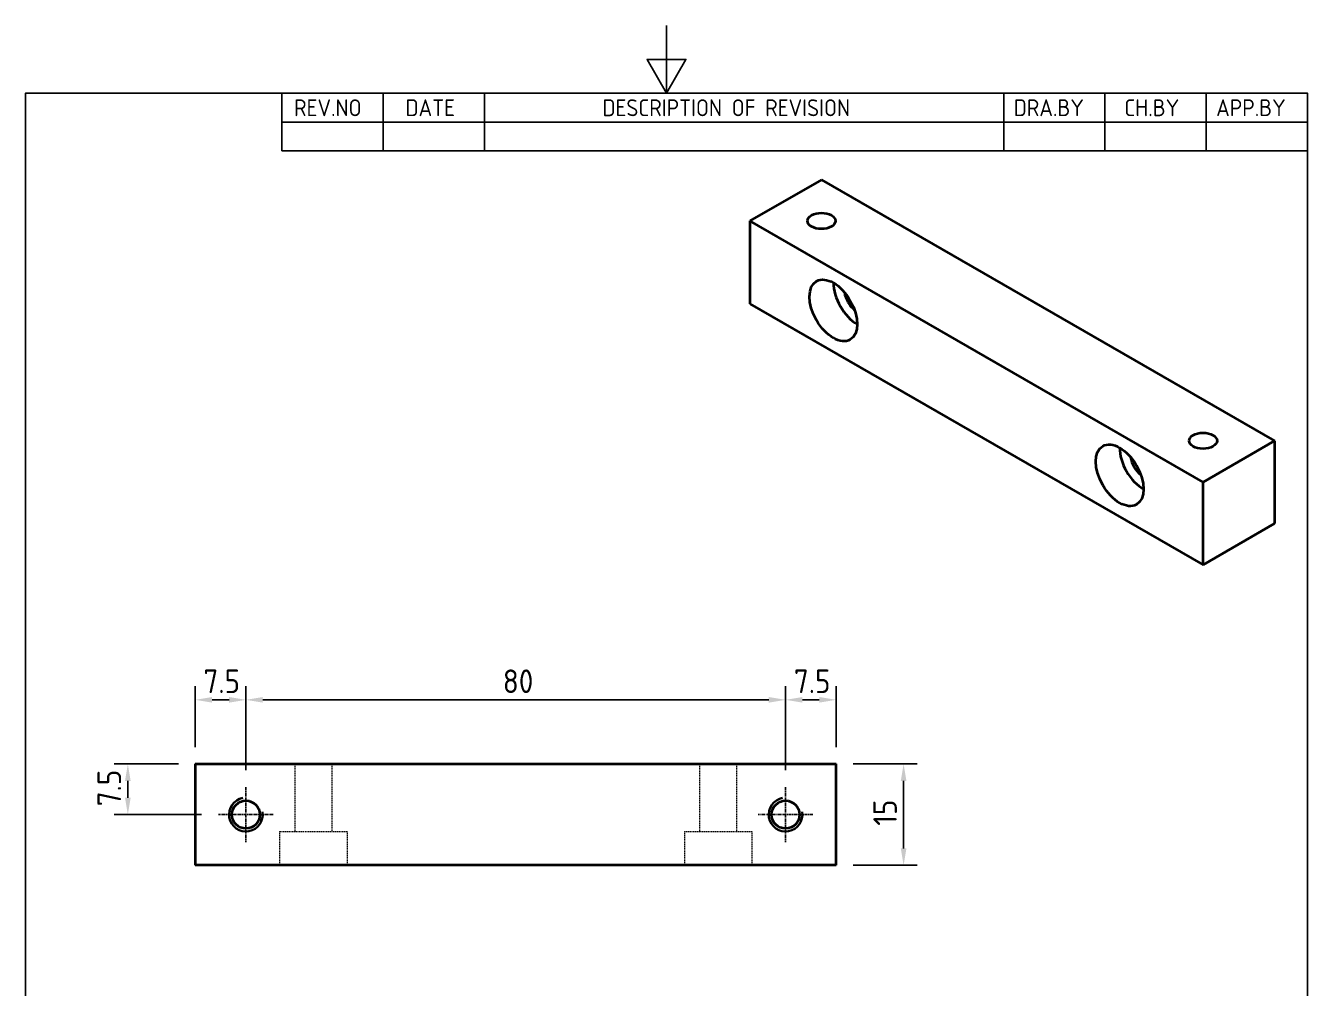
# Model space of a CAD drawing. Header units: millimetres. Extents: x 0 to 210, y 0 to 297.
# Drawn here: x 10 to 200, y 154.4 to 297 of the extents above; entities that cross this region are included whole.
import ezdxf

# ---------------------------------------------------------------- set-up
doc = ezdxf.new("R2010")
doc.units = ezdxf.units.MM
doc.linetypes.add('CHAIN', pattern=[0.7087, 0.4724, -0.0591, 0.1181, -0.0591])
doc.linetypes.add('DASHED', pattern=[0.2067, 0.1654, -0.0413])
doc.layers.get('0').update_dxf_attribs({"color": 3, "lineweight": 25, "true_color": 0x00ff00})
for name, color, linetype, lineweight, true_color in [('가려진 것(ISO)', 2, 'DASHED', 18, 0xffff00), ('가시적인 것(ISO)', 3, 'Continuous', 40, 0x00ff00), ('가시적인 좁은 것(ISO)', 3, 'Continuous', 35, 0x00ff00), ('기호(ISO)', 5, 'Continuous', 25, 0x0000ff), ('중심 표식(ISO)', 1, 'Continuous', 25, 0xff0000), ('치수(ISO)', 2, 'Continuous', 25, 0xffff00)]:
    doc.layers.add(name, color=color, linetype=linetype, lineweight=lineweight, true_color=true_color)
doc.layers.add('경계(ISO)', color=7, linetype='Continuous', lineweight=25)
doc.styles.add('ISO ProportionalPSTEK', font='isocp.shx')
doc.styles.add('치수 텍스트_PSTEK_POSCO', font='isocp.shx')
doc.dimstyles.new('치수_PSTEK_POSCO', dxfattribs={"dimtxt": 3.5, "dimasz": 2.5, "dimexe": 2, "dimexo": 2.5, "dimgap": 1, "dimtad": 1, "dimrnd": 1e-08, "dimdsep": 46, "dimtxsty": '치수 텍스트_PSTEK_POSCO', "dimcen": 0.09, "dimdle": 10, "dimclrd": 7, "dimclre": 7, "dimclrt": 2, "dimadec": 1, "dimazin": 2, "dimtfac": 1, "dimtmove": 0, "dimatfit": 3, "dimfxl": 1, "dimtolj": 1, "dimlwd": -1, "dimlwe": -1, "dimarcsym": 0})

# ---------------------------------------------------------------- blocks, each defined once
blk = doc.blocks.new('경계 Default Border')
at = {"layer": '경계(ISO)', "flags": 128}
for points in [[(105, 297.0000076293945), (105, 287.0000076293945), (102.1132469177246, 292.0000076293945), (107.8867530822754, 292.0000076293945), (105, 287.0000076293945)], [(10, 10), (10, 287.0000076293945), (200, 287.0000076293945), (200, 10), (10, 10)]]:
    blk.add_lwpolyline(points, dxfattribs=at)
blk = doc.blocks.new('리비전 내역')
at = {"layer": '기호(ISO)'}
for p, q in [((48.00000000000001, 287.0000076293945), (200, 287.0000076293945)), ((48.00000000000001, 287.0000076293945), (48.00000000000001, 282.7200076293945)), ((63.00000000000001, 287.0000076293945), (63.00000000000001, 282.7200076293945)), ((78, 287.0000076293945), (78, 282.7200076293945)), ((155, 287.0000076293945), (155, 282.7200076293945)), ((170, 287.0000076293945), (170, 282.7200076293945)), ((185, 287.0000076293945), (185, 282.7200076293945)), ((200, 287.0000076293945), (200, 282.7200076293945)), ((48.00000000000001, 282.7200076293945), (200, 282.7200076293945)), ((48.00000000000001, 282.7200076293945), (48.00000000000001, 278.4400076293945)), ((63.00000000000001, 282.7200076293945), (63.00000000000001, 278.4400076293945)), ((78, 282.7200076293945), (78, 278.4400076293945)), ((155, 282.7200076293945), (155, 278.4400076293945)), ((170, 282.7200076293945), (170, 278.4400076293945)), ((185, 282.7200076293945), (185, 278.4400076293945)), ((200, 282.7200076293945), (200, 278.4400076293945)), ((48.00000000000001, 278.4400076293945), (200, 278.4400076293945))]:
    blk.add_line(p, q, dxfattribs=at)
at = {"layer": '기호(ISO)', "color": 2, "true_color": 0xffff00, "char_height": 2.5, "attachment_point": 7, "style": 'ISO ProportionalPSTEK'}
for s, insert in [('REV.NO', (49.7871163682308, 283.5831900503393)), ('DATE', (66.31423177283666, 283.5831900503393)), ('DESCRIPTION OF REVISION', (95.50702043336295, 283.5831900503393)), ('DRA.BY', (156.4757339553203, 283.5831900503393)), ('CH.BY', (172.8642915086116, 283.5831900503393)), ('APP.BY', (186.4777339604403, 283.5831900503393))]:
    blk.add_mtext(s, dxfattribs=dict(at, insert=insert))
blk = doc.blocks.new('*D25')
at = {"layer": 'Defpoints', "color": 0, "transparency": 16777216}
for p in [(42.64789427344211, 197.1072789953776), (35.14789427344208, 187.6014306482227), (42.64789427344211, 184.1684306482227)]:
    blk.add_point(p, dxfattribs=at)
at = {"layer": '치수(ISO)', "color": 7, "transparency": 16777216}
for p, q in [((35.14789427344208, 190.1014306482227), (35.14789427344208, 199.1072789953776)), ((42.64789427344211, 186.6684306482227), (42.64789427344211, 199.1072789953776)), ((37.64789427344208, 197.1072789953776), (40.14789427344211, 197.1072789953776))]:
    blk.add_line(p, q, dxfattribs=at)
for points in [[(37.64789427344208, 197.5239456620443), (37.64789427344208, 196.690612328711), (35.14789427344208, 197.1072789953776)], [(40.14789427344211, 197.5239456620443), (40.14789427344211, 196.690612328711), (42.64789427344211, 197.1072789953776)]]:
    blk.add_solid(points, dxfattribs=at)
at = {"layer": '치수(ISO)', "color": 2, "transparency": 16777216, "insert": (36.3654069000268, 199.8572789953776), "char_height": 3.5, "attachment_point": 4, "style": '치수 텍스트_PSTEK_POSCO'}
blk.add_mtext('\\A1;7.5', dxfattribs=at)
blk = doc.blocks.new('*D26')
at = {"layer": 'Defpoints', "color": 0, "transparency": 16777216}
for p in [(122.6478942734421, 197.1072789953776), (42.64789427344211, 184.1684306482227), (122.6478942734421, 184.1684306482227)]:
    blk.add_point(p, dxfattribs=at)
at = {"layer": '치수(ISO)', "color": 7, "transparency": 16777216}
for p, q in [((42.64789427344211, 186.6684306482227), (42.64789427344211, 199.1072789953776)), ((122.6478942734421, 186.6684306482227), (122.6478942734421, 199.1072789953776)), ((45.14789427344211, 197.1072789953776), (120.1478942734421, 197.1072789953776))]:
    blk.add_line(p, q, dxfattribs=at)
for points in [[(45.14789427344211, 197.5239456620443), (45.14789427344211, 196.690612328711), (42.64789427344211, 197.1072789953776)], [(120.1478942734421, 197.5239456620443), (120.1478942734421, 196.690612328711), (122.6478942734421, 197.1072789953776)]]:
    blk.add_solid(points, dxfattribs=at)
at = {"layer": '치수(ISO)', "color": 2, "transparency": 16777216, "insert": (80.73151632068618, 199.8572789953776), "char_height": 3.5, "attachment_point": 4, "style": '치수 텍스트_PSTEK_POSCO'}
blk.add_mtext('\\A1;80', dxfattribs=at)
blk = doc.blocks.new('*D27')
at = {"layer": 'Defpoints', "color": 0, "transparency": 16777216}
for p in [(130.1478942734421, 197.1072789953776), (130.1478942734421, 187.6014306482227), (122.6478942734421, 184.1684306482227)]:
    blk.add_point(p, dxfattribs=at)
at = {"layer": '치수(ISO)', "color": 7, "transparency": 16777216}
for p, q in [((122.6478942734421, 186.6684306482227), (122.6478942734421, 199.1072789953776)), ((130.1478942734421, 190.1014306482227), (130.1478942734421, 199.1072789953776)), ((125.1478942734421, 197.1072789953776), (127.6478942734421, 197.1072789953776))]:
    blk.add_line(p, q, dxfattribs=at)
for points in [[(125.1478942734421, 197.5239456620443), (125.1478942734421, 196.690612328711), (122.6478942734421, 197.1072789953776)], [(127.6478942734421, 197.5239456620443), (127.6478942734421, 196.690612328711), (130.1478942734421, 197.1072789953776)]]:
    blk.add_solid(points, dxfattribs=at)
at = {"layer": '치수(ISO)', "color": 2, "transparency": 16777216, "insert": (123.8854069000268, 199.8572789953776), "char_height": 3.5, "attachment_point": 4, "style": '치수 텍스트_PSTEK_POSCO'}
blk.add_mtext('\\A1;7.5', dxfattribs=at)
blk = doc.blocks.new('*D28')
at = {"layer": 'Defpoints', "color": 0, "transparency": 16777216}
for p in [(25.14789427344212, 187.6014306482227), (35.14789427344208, 187.6014306482227), (38.58089427344211, 180.1014306482227)]:
    blk.add_point(p, dxfattribs=at)
at = {"layer": '치수(ISO)', "color": 7, "transparency": 16777216}
for p, q in [((32.64789427344208, 187.6014306482227), (23.14789427344212, 187.6014306482227)), ((25.14789427344211, 182.6014306482227), (25.14789427344212, 185.1014306482227)), ((36.08089427344211, 180.1014306482227), (23.14789427344211, 180.1014306482227))]:
    blk.add_line(p, q, dxfattribs=at)
for points in [[(24.73122760677545, 185.1014306482227), (25.56456094010878, 185.1014306482227), (25.14789427344212, 187.6014306482227)], [(24.73122760677544, 182.6014306482227), (25.56456094010878, 182.6014306482227), (25.14789427344211, 180.1014306482227)]]:
    blk.add_solid(points, dxfattribs=at)
at = {"layer": '치수(ISO)', "color": 2, "transparency": 16777216, "insert": (22.39789427344208, 181.3289432748074), "char_height": 3.5, "attachment_point": 4, "rotation": 90, "style": '치수 텍스트_PSTEK_POSCO'}
blk.add_mtext('\\A1;7.5', dxfattribs=at)
blk = doc.blocks.new('*D29')
at = {"layer": 'Defpoints', "color": 0, "transparency": 16777216}
for p in [(130.1478942734421, 187.6014306482227), (140.1478942734421, 187.6014306482227), (130.1478942734421, 172.6014306482227)]:
    blk.add_point(p, dxfattribs=at)
at = {"layer": '치수(ISO)', "color": 7, "transparency": 16777216}
for p, q in [((132.6478942734421, 187.6014306482227), (142.1478942734421, 187.6014306482227)), ((140.1478942734421, 175.1014306482227), (140.1478942734421, 185.1014306482227)), ((132.6478942734421, 172.6014306482227), (142.1478942734421, 172.6014306482227))]:
    blk.add_line(p, q, dxfattribs=at)
for points in [[(139.7312276067755, 185.1014306482227), (140.5645609401088, 185.1014306482227), (140.1478942734421, 187.6014306482227)], [(139.7312276067755, 175.1014306482227), (140.5645609401088, 175.1014306482227), (140.1478942734421, 172.6014306482227)]]:
    blk.add_solid(points, dxfattribs=at)
at = {"layer": '치수(ISO)', "color": 2, "transparency": 16777216, "insert": (137.3978942734421, 178.4539432748074), "char_height": 3.5, "attachment_point": 4, "rotation": 90, "style": '치수 텍스트_PSTEK_POSCO'}
blk.add_mtext('\\A1;15', dxfattribs=at)

msp = doc.modelspace()

# ---------------------------------------------------------------- linework, layer by layer
at = {"layer": '가려진 것(ISO)'}
for p, q in [((49.8978942734421, 187.6014306482204), (49.8978942734421, 177.6014306482204)), ((55.39789427344211, 187.6014306482204), (55.39789427344211, 177.6014306482204)), ((109.8978942734421, 187.6014306482204), (109.8978942734421, 177.6014306482204)), ((115.3978942734421, 187.6014306482204), (115.3978942734421, 177.6014306482204)), ((47.64789427344211, 177.6014306482204), (57.64789427344211, 177.6014306482204)), ((47.64789427344211, 177.6014306482204), (47.64789427344211, 172.6014306482204)), ((57.64789427344211, 177.6014306482204), (57.64789427344211, 172.6014306482204)), ((107.6478942734421, 177.6014306482204), (117.6478942734421, 177.6014306482204)), ((107.6478942734421, 177.6014306482204), (107.6478942734421, 172.6014306482204)), ((117.6478942734421, 177.6014306482204), (117.6478942734421, 172.6014306482204))]:
    msp.add_line(p, q, dxfattribs=at)
at = {"layer": '가시적인 것(ISO)'}
for p, q in [((127.9743392894073, 274.1716834409698), (117.3677375716106, 268.0637477340839)), ((127.9743392894073, 274.1716834409698), (195.1494835021392, 235.4880906307038)), ((117.3677375716106, 268.0637477340839), (117.3677375716106, 255.8005408614458)), ((184.5428817843426, 229.3801549238179), (117.3677375716106, 268.0637477340839)), ((117.3677375716106, 255.8005408614458), (184.5428817843426, 217.1169480511798)), ((184.5428817843426, 229.3801549238179), (195.1494835021392, 235.4880906307038)), ((195.1494835021392, 235.4880906307038), (195.1494835021392, 223.2248837580657)), ((184.5428817843426, 217.1169480511798), (184.5428817843426, 229.3801549238179)), ((184.5428817843426, 217.1169480511798), (195.1494835021392, 223.2248837580657)), ((35.14789427344208, 187.6014306482227), (130.1478942734421, 187.6014306482227)), ((35.14789427344208, 187.6014306482227), (35.14789427344208, 172.6014306482227)), ((130.1478942734421, 172.6014306482227), (130.1478942734421, 187.6014306482227)), ((130.1478942734421, 172.6014306482227), (35.14789427344208, 172.6014306482227))]:
    msp.add_line(p, q, dxfattribs=at)
for centre in [(42.64789427344211, 180.1014306482227), (122.6478942734421, 180.1014306482227)]:
    msp.add_circle(centre, 2.067, dxfattribs=at)
for centre, major_axis, ratio in [((127.9743392894088, 268.0637477340848), (-2.067, 1.235123114895486e-13), 0.5758617009853118), ((129.742106242377, 254.8062193064001), (-2.495161057922024, 4.332917180725874), 0.5780931159158106), ((184.542881784341, 235.4880906307029), (-2.067, 1.235123114895486e-13), 0.5758617009853118), ((172.1685131135762, 230.3744764788636), (-2.495161057922024, 4.332917180725874), 0.5780931159158106)]:
    msp.add_ellipse(centre, major_axis=major_axis, ratio=ratio, dxfattribs=at)
for centre, major_axis, ratio, start_param, end_param in [((133.2776401483093, 256.842197875362), (2.495161057922287, -4.332917180725731), 0.5780931159158107, 3.925064558227888, 5.499713402540999), ((133.2776401483093, 256.842197875362), (1.372338581857254, -2.383104449399147), 0.5780931159158106, 4.127790355221588, 5.296987605547532), ((175.7040470195084, 232.4104550478256), (2.495161057922287, -4.332917180725731), 0.5780931159158107, 3.925064558227888, 5.499713402540999), ((175.7040470195084, 232.4104550478256), (1.372338581857254, -2.383104449399147), 0.5780931159158106, 4.127790355221585, 5.296987605547516)]:
    msp.add_ellipse(centre, major_axis=major_axis, ratio=ratio, start_param=start_param, end_param=end_param, dxfattribs=at)
at = {"layer": '가시적인 좁은 것(ISO)'}
for centre, radius, start in [((42.64789427344209, 180.1014306482227), 2.499999999999993, 100.0000000000493), ((122.6478942734421, 180.1014306482227), 2.499999999999984, 100.0000000000499)]:
    msp.add_arc(centre, radius, start, 9.999999999999405, dxfattribs=at)
at = {"layer": '중심 표식(ISO)', "linetype": 'CHAIN'}
for p, q in [((42.64789427344211, 184.1684306482227), (42.64789427344211, 176.0344306482227)), ((122.6478942734421, 184.1684306482227), (122.6478942734421, 176.0344306482227)), ((46.7148942734421, 180.1014306482227), (38.58089427344211, 180.1014306482227)), ((126.7148942734421, 180.1014306482227), (118.5808942734421, 180.1014306482227))]:
    msp.add_line(p, q, dxfattribs=at)

# ---------------------------------------------------------------- block references
msp.add_blockref('경계 Default Border', (0, 0))
at = {"layer": '기호(ISO)'}
msp.add_blockref('리비전 내역', (0, 0), dxfattribs=at)

# ---------------------------------------------------------------- dimensions: what is measured, and where the dimension line sits
at = {"layer": '치수(ISO)', "color": 7}
for base, p1, p2, angle, picture, middle in [((42.64789427344211, 197.1072789953776), (35.14789427344208, 187.6014306482227), (42.64789427344211, 184.1684306482227), 180, '*D25', (38.88789427344209, 197.1072789953776)), ((122.6478942734421, 197.1072789953776), (42.64789427344211, 184.1684306482227), (122.6478942734421, 184.1684306482227), 180, '*D26', (82.65789427344208, 197.1072789953776)), ((130.1478942734421, 197.1072789953776), (122.6478942734421, 184.1684306482227), (130.1478942734421, 187.6014306482227), 180, '*D27', (126.4078942734421, 197.1072789953776)), ((25.14789427344212, 187.6014306482227), (38.58089427344211, 180.1014306482227), (35.14789427344208, 187.6014306482227), 90, '*D28', (25.14789427344208, 183.8514306482227)), ((140.1478942734421, 187.6014306482227), (130.1478942734421, 172.6014306482227), (130.1478942734421, 187.6014306482227), 90, '*D29', (140.1478942734421, 180.1014306482227))]:
    dim = msp.add_linear_dim(base=base, p1=p1, p2=p2, angle=angle, dimstyle='치수_PSTEK_POSCO', override={"dimdec": 2, "dimtp": 0, "dimtm": -0, "dimtdec": 2, "dimtofl": 0, "dimatfit": 1}, dxfattribs=at)
    dim.commit()
    dim.dimension.update_dxf_attribs({"geometry": picture, "text_midpoint": middle, "dimtype": 160})

doc.saveas('drawing.dxf')
